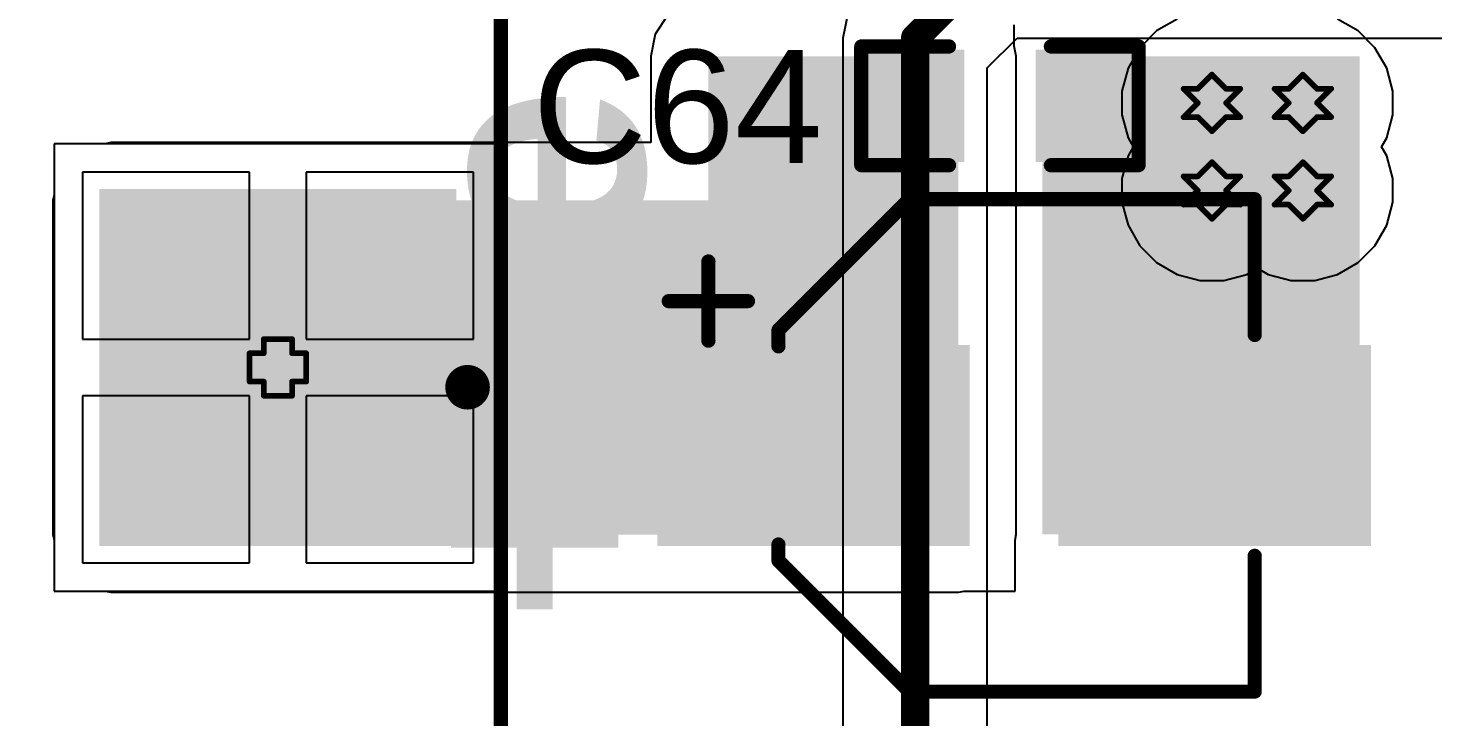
# Model space of a CAD drawing. Header units: inches. Extents: x -3 to 5437, y -3 to 5435.
# Drawn here: x 6.85 to 19.45, y 65.99 to 72.17 of the extents above; entities that cross this region are included whole.
import ezdxf

# ---------------------------------------------------------------- set-up
doc = ezdxf.new("R2010")
doc.units = ezdxf.units.IN
for name, color, linetype in [('Bottom Layer', 5, 'Continuous'), ('Bottom Solder', 6, 'Continuous'), ('Drill Drawing', 1, 'Continuous'), ('GND', 16, 'Continuous'), ('Multi-Layer', 9, 'Continuous'), ('Pad Holes', 156, 'Continuous'), ('PWR', 76, 'Continuous'), ('Top Layer', 1, 'Continuous'), ('Top Overlay', 2, 'Continuous'), ('Top Paste', 8, 'Continuous'), ('Top Solder', 216, 'Continuous'), ('Via Holes', 16, 'Continuous')]:
    doc.layers.add(name, color=color, linetype=linetype)
doc.styles.add('Arial', font='', dxfattribs={"height": 0.2})
doc.styles.add('Arial_Bold', font='', dxfattribs={"height": 0.2})
doc.styles.get('Arial').set_extended_font_data('Arial')
doc.styles.get('Arial_Bold').set_extended_font_data('Arial', bold=True)

# ---------------------------------------------------------------- blocks, each defined once
blk = doc.blocks.new('C__0603_138')
at = {"layer": 'Top Layer'}
for points in [[(-0.381, 0.445), (-0.381, -0.445), (-1.143, -0.445), (-1.143, 0.445)], [(1.143, 0.445), (1.143, -0.445), (0.381, -0.445), (0.381, 0.445)]]:
    blk.add_hatch(color=1, dxfattribs=at).paths.add_polyline_path(points)
at = {"layer": 'Top Paste'}
for points in [[(-0.381, 0.445), (-0.381, -0.445), (-1.143, -0.445), (-1.143, 0.445)], [(1.143, 0.445), (1.143, -0.445), (0.381, -0.445), (0.381, 0.445)]]:
    blk.add_hatch(color=8, dxfattribs=at).paths.add_polyline_path(points)
at = {"layer": 'Top Solder'}
for points in [[(-0.321, 0.504), (-0.321, -0.504), (-1.203, -0.504), (-1.203, 0.504)], [(1.203, 0.504), (1.203, -0.504), (0.321, -0.504), (0.321, 0.504)]]:
    blk.add_hatch(color=216, dxfattribs=at).paths.add_polyline_path(points)
at = {"layer": 'Top Overlay'}
for points in [[(-1.245, -0.533, 0.127, 0.127, 0), (-1.245, 0.533, 0.127, 0.127, 0)], [(-1.245, 0.533, 0.127, 0.127, 0), (-0.457, 0.533, 0.127, 0.127, 0)], [(0.457, 0.533, 0.127, 0.127, 0), (1.245, 0.533, 0.127, 0.127, 0)], [(1.245, -0.533, 0.127, 0.127, 0), (1.245, 0.533, 0.127, 0.127, 0)], [(-1.245, -0.533, 0.127, 0.127, 0), (-0.457, -0.533, 0.127, 0.127, 0)], [(0.457, -0.533, 0.127, 0.127, 0), (1.245, -0.533, 0.127, 0.127, 0)]]:
    blk.add_lwpolyline(points, format="xyseb", dxfattribs=at)
for points in [[(-1.276, 0.533, 0.0635, 0.0635, 1), (-1.213, 0.533, 0.0635, 0.0635, 1)], [(-1.276, 0.533, 0.0635, 0.0635, 1), (-1.213, 0.533, 0.0635, 0.0635, 1)], [(-0.489, 0.533, 0.0635, 0.0635, 1), (-0.425, 0.533, 0.0635, 0.0635, 1)], [(0.425, 0.533, 0.0635, 0.0635, 1), (0.489, 0.533, 0.0635, 0.0635, 1)], [(1.213, 0.533, 0.0635, 0.0635, 1), (1.276, 0.533, 0.0635, 0.0635, 1)], [(1.213, 0.533, 0.0635, 0.0635, 1), (1.276, 0.533, 0.0635, 0.0635, 1)], [(-1.276, -0.533, 0.0635, 0.0635, 1), (-1.213, -0.533, 0.0635, 0.0635, 1)], [(-1.276, -0.533, 0.0635, 0.0635, 1), (-1.213, -0.533, 0.0635, 0.0635, 1)], [(-0.489, -0.533, 0.0635, 0.0635, 1), (-0.425, -0.533, 0.0635, 0.0635, 1)], [(0.425, -0.533, 0.0635, 0.0635, 1), (0.489, -0.533, 0.0635, 0.0635, 1)], [(1.213, -0.533, 0.0635, 0.0635, 1), (1.276, -0.533, 0.0635, 0.0635, 1)], [(1.213, -0.533, 0.0635, 0.0635, 1), (1.276, -0.533, 0.0635, 0.0635, 1)]]:
    blk.add_lwpolyline(points, format="xyseb", close=True, dxfattribs=at)
blk = doc.blocks.new('TBP01R1_508_02BE_336')
at = {"layer": 'Bottom Layer'}
blk.add_hatch(color=5, dxfattribs=at).paths.add_polyline_path([(-4.04, 1.5), (-1.04, 1.5), (-1.04, -1.5), (-4.04, -1.5)])
h = blk.add_hatch(color=5, dxfattribs=at)
edge = h.paths.add_edge_path()
edge.add_arc((2.54, 0), 1.5, 0, 360)
at = {"layer": 'Bottom Solder'}
blk.add_hatch(color=6, dxfattribs=at).paths.add_polyline_path([(-4.142, 1.602), (-0.938, 1.602), (-0.938, -1.602), (-4.142, -1.602)])
h = blk.add_hatch(color=6, dxfattribs=at)
edge = h.paths.add_edge_path()
edge.add_arc((2.54, 0), 1.602, 0, 360)
at = {"layer": 'GND'}
blk.add_hatch(color=16, dxfattribs=at).paths.add_polyline_path([(-4.04, 1.5), (-1.04, 1.5), (-1.04, -1.5), (-4.04, -1.5)])
h = blk.add_hatch(color=16, dxfattribs=at)
edge = h.paths.add_edge_path()
edge.add_arc((2.54, 0), 1.5, 0, 360)
at = {"layer": 'Multi-Layer'}
blk.add_hatch(color=9, dxfattribs=at).paths.add_polyline_path([(-4.04, 1.5), (-1.04, 1.5), (-1.04, -1.5), (-4.04, -1.5)])
h = blk.add_hatch(color=9, dxfattribs=at)
edge = h.paths.add_edge_path()
edge.add_arc((2.54, 0), 1.5, 0, 360)
at = {"layer": 'Pad Holes'}
h = blk.add_hatch(color=7, dxfattribs=at)
edge = h.paths.add_edge_path()
edge.add_arc((-2.54, 0), 0.85, 0, 360)
h = blk.add_hatch(color=7, dxfattribs=at)
edge = h.paths.add_edge_path()
edge.add_arc((2.54, 0), 0.85, 0, 360)
at = {"layer": 'PWR'}
blk.add_hatch(color=76, dxfattribs=at).paths.add_polyline_path([(-4.04, 1.5), (-1.04, 1.5), (-1.04, -1.5), (-4.04, -1.5)])
h = blk.add_hatch(color=76, dxfattribs=at)
edge = h.paths.add_edge_path()
edge.add_arc((2.54, 0), 1.5, 0, 360)
at = {"layer": 'Top Layer'}
blk.add_hatch(color=1, dxfattribs=at).paths.add_polyline_path([(-4.04, 1.5), (-1.04, 1.5), (-1.04, -1.5), (-4.04, -1.5)])
h = blk.add_hatch(color=1, dxfattribs=at)
edge = h.paths.add_edge_path()
edge.add_arc((2.54, 0), 1.5, 0, 360)
at = {"layer": 'Top Solder'}
blk.add_hatch(color=216, dxfattribs=at).paths.add_polyline_path([(-4.142, 1.602), (-0.938, 1.602), (-0.938, -1.602), (-4.142, -1.602)])
h = blk.add_hatch(color=216, dxfattribs=at)
edge = h.paths.add_edge_path()
edge.add_arc((2.54, 0), 1.602, 0, 360)
at = {"layer": 'Top Overlay'}
for points in [[(-5.88, 10, 0.127, 0.127, 0), (5.88, 10, 0.127, 0.127, 0)], [(-5.88, 10, 0.127, 0.127, 0), (-5.88, -2, 0.127, 0.127, 0)], [(5.88, 10, 0.127, 0.127, 0), (5.88, -2, 0.127, 0.127, 0)], [(-3.683, 8.611, 0.254, 0.254, 0), (-3.2, 8.128, 0.254, 0.254, 0)], [(-1.905, 8.611, 0.254, 0.254, 0), (-2.388, 8.128, 0.254, 0.254, 0)], [(1.397, 8.611, 0.254, 0.254, 0), (1.88, 8.128, 0.254, 0.254, 0)], [(1.397, 8.611, 0.254, 0.254, 0), (1.88, 8.128, 0.254, 0.254, 0)], [(3.175, 8.611, 0.254, 0.254, 0), (2.692, 8.128, 0.254, 0.254, 0)], [(3.175, 8.611, 0.254, 0.254, 0), (2.692, 8.128, 0.254, 0.254, 0)], [(-3.2, 8.128, 0.254, 0.254, 0), (-2.388, 8.128, 0.254, 0.254, 0)], [(1.88, 8.128, 0.254, 0.254, 0), (2.692, 8.128, 0.254, 0.254, 0)], [(1.88, 8.128, 0.254, 0.254, 0), (2.692, 8.128, 0.254, 0.254, 0)], [(-5.88, -2, 0.127, 0.127, 0), (5.88, -2, 0.127, 0.127, 0)]]:
    blk.add_lwpolyline(points, format="xyseb", dxfattribs=at)
for points in [[(-5.912, 10, 0.0635, 0.0635, 1), (-5.848, 10, 0.0635, 0.0635, 1)], [(-5.912, 10, 0.0635, 0.0635, 1), (-5.848, 10, 0.0635, 0.0635, 1)], [(5.848, 10, 0.0635, 0.0635, 1), (5.912, 10, 0.0635, 0.0635, 1)], [(5.848, 10, 0.0635, 0.0635, 1), (5.912, 10, 0.0635, 0.0635, 1)], [(-3.747, 8.611, 0.127, 0.127, 1), (-3.619, 8.611, 0.127, 0.127, 1)], [(-1.968, 8.611, 0.127, 0.127, 1), (-1.841, 8.611, 0.127, 0.127, 1)], [(1.333, 8.611, 0.127, 0.127, 1), (1.46, 8.611, 0.127, 0.127, 1)], [(1.333, 8.611, 0.127, 0.127, 1), (1.46, 8.611, 0.127, 0.127, 1)], [(3.111, 8.611, 0.127, 0.127, 1), (3.239, 8.611, 0.127, 0.127, 1)], [(3.111, 8.611, 0.127, 0.127, 1), (3.239, 8.611, 0.127, 0.127, 1)], [(-3.264, 8.128, 0.127, 0.127, 1), (-3.137, 8.128, 0.127, 0.127, 1)], [(-3.264, 8.128, 0.127, 0.127, 1), (-3.137, 8.128, 0.127, 0.127, 1)], [(-2.451, 8.128, 0.127, 0.127, 1), (-2.324, 8.128, 0.127, 0.127, 1)], [(-2.451, 8.128, 0.127, 0.127, 1), (-2.324, 8.128, 0.127, 0.127, 1)], [(1.816, 8.128, 0.127, 0.127, 1), (1.943, 8.128, 0.127, 0.127, 1)], [(1.816, 8.128, 0.127, 0.127, 1), (1.943, 8.128, 0.127, 0.127, 1)], [(1.816, 8.128, 0.127, 0.127, 1), (1.943, 8.128, 0.127, 0.127, 1)], [(1.816, 8.128, 0.127, 0.127, 1), (1.943, 8.128, 0.127, 0.127, 1)], [(2.629, 8.128, 0.127, 0.127, 1), (2.756, 8.128, 0.127, 0.127, 1)], [(2.629, 8.128, 0.127, 0.127, 1), (2.756, 8.128, 0.127, 0.127, 1)], [(2.629, 8.128, 0.127, 0.127, 1), (2.756, 8.128, 0.127, 0.127, 1)], [(2.629, 8.128, 0.127, 0.127, 1), (2.756, 8.128, 0.127, 0.127, 1)], [(-2.618, -1.702, 0.2, 0.2, 1), (-2.818, -1.702, 0.2, 0.2, 1)], [(-2.868, -1.702, 0.1, 0.1, 1), (-2.768, -1.702, 0.1, 0.1, 1)], [(-2.668, -1.702, 0.1, 0.1, 1), (-2.568, -1.702, 0.1, 0.1, 1)], [(-5.912, -2, 0.0635, 0.0635, 1), (-5.848, -2, 0.0635, 0.0635, 1)], [(-5.912, -2, 0.0635, 0.0635, 1), (-5.848, -2, 0.0635, 0.0635, 1)], [(5.848, -2, 0.0635, 0.0635, 1), (5.912, -2, 0.0635, 0.0635, 1)], [(5.848, -2, 0.0635, 0.0635, 1), (5.912, -2, 0.0635, 0.0635, 1)]]:
    blk.add_lwpolyline(points, format="xyseb", close=True, dxfattribs=at)
blk = doc.blocks.new('RVT1E100M0405__371')
at = {"layer": 'Top Layer'}
for points in [[(-3.1, 0.8), (-0.5, 0.8), (-0.5, -0.8), (-3.1, -0.8)], [(0.5, 0.8), (3.1, 0.8), (3.1, -0.8), (0.5, -0.8)]]:
    blk.add_hatch(color=1, dxfattribs=at).paths.add_polyline_path(points)
at = {"layer": 'Top Paste'}
for points in [[(-3.1, 0.8), (-0.5, 0.8), (-0.5, -0.8), (-3.1, -0.8)], [(0.5, 0.8), (3.1, 0.8), (3.1, -0.8), (0.5, -0.8)]]:
    blk.add_hatch(color=8, dxfattribs=at).paths.add_polyline_path(points)
at = {"layer": 'Top Solder'}
for points in [[(-3.202, 0.902), (-0.398, 0.902), (-0.398, -0.902), (-3.202, -0.902)], [(0.398, 0.902), (3.202, 0.902), (3.202, -0.902), (0.398, -0.902)]]:
    blk.add_hatch(color=216, dxfattribs=at).paths.add_polyline_path(points)
at = {"layer": 'Top Overlay'}
for points in [[(-2.115, 1.035, 0.127, 0.127, 0), (-0.94, 2.21, 0.127, 0.127, 0)], [(-0.94, 2.21, 0.127, 0.127, 0), (2.159, 2.21, 0.127, 0.127, 0)], [(2.159, 0.991, 0.127, 0.127, 0), (2.159, 2.21, 0.127, 0.127, 0)], [(-2.743, 0.94, 0.127, 0.127, 0), (-2.743, 1.651, 0.127, 0.127, 0)], [(-3.099, 1.295, 0.127, 0.127, 0), (-2.388, 1.295, 0.127, 0.127, 0)], [(-2.115, 0.889, 0.127, 0.127, 0), (-2.115, 1.035, 0.127, 0.127, 0)], [(-2.115, -1.035, 0.127, 0.127, 0), (-2.115, -0.889, 0.127, 0.127, 0)], [(-2.115, -1.035, 0.127, 0.127, 0), (-0.94, -2.21, 0.127, 0.127, 0)], [(2.159, -2.21, 0.127, 0.127, 0), (2.159, -0.991, 0.127, 0.127, 0)], [(-0.94, -2.21, 0.127, 0.127, 0), (2.159, -2.21, 0.127, 0.127, 0)]]:
    blk.add_lwpolyline(points, format="xyseb", dxfattribs=at)
for points in [[(-0.972, 2.21, 0.0635, 0.0635, 1), (-0.908, 2.21, 0.0635, 0.0635, 1)], [(-0.972, 2.21, 0.0635, 0.0635, 1), (-0.908, 2.21, 0.0635, 0.0635, 1)], [(2.127, 2.21, 0.0635, 0.0635, 1), (2.191, 2.21, 0.0635, 0.0635, 1)], [(2.127, 2.21, 0.0635, 0.0635, 1), (2.191, 2.21, 0.0635, 0.0635, 1)], [(-2.775, 1.651, 0.0635, 0.0635, 1), (-2.711, 1.651, 0.0635, 0.0635, 1)], [(-3.131, 1.295, 0.0635, 0.0635, 1), (-3.067, 1.295, 0.0635, 0.0635, 1)], [(-2.419, 1.295, 0.0635, 0.0635, 1), (-2.356, 1.295, 0.0635, 0.0635, 1)], [(-2.146, 1.035, 0.0635, 0.0635, 1), (-2.083, 1.035, 0.0635, 0.0635, 1)], [(-2.146, 1.035, 0.0635, 0.0635, 1), (-2.083, 1.035, 0.0635, 0.0635, 1)], [(2.127, 0.991, 0.0635, 0.0635, 1), (2.191, 0.991, 0.0635, 0.0635, 1)], [(-2.775, 0.94, 0.0635, 0.0635, 1), (-2.711, 0.94, 0.0635, 0.0635, 1)], [(-2.146, 0.889, 0.0635, 0.0635, 1), (-2.083, 0.889, 0.0635, 0.0635, 1)], [(-2.146, -0.889, 0.0635, 0.0635, 1), (-2.083, -0.889, 0.0635, 0.0635, 1)], [(-2.146, -1.035, 0.0635, 0.0635, 1), (-2.083, -1.035, 0.0635, 0.0635, 1)], [(-2.146, -1.035, 0.0635, 0.0635, 1), (-2.083, -1.035, 0.0635, 0.0635, 1)], [(2.127, -0.991, 0.0635, 0.0635, 1), (2.191, -0.991, 0.0635, 0.0635, 1)], [(-0.972, -2.21, 0.0635, 0.0635, 1), (-0.908, -2.21, 0.0635, 0.0635, 1)], [(-0.972, -2.21, 0.0635, 0.0635, 1), (-0.908, -2.21, 0.0635, 0.0635, 1)], [(2.127, -2.21, 0.0635, 0.0635, 1), (2.191, -2.21, 0.0635, 0.0635, 1)], [(2.127, -2.21, 0.0635, 0.0635, 1), (2.191, -2.21, 0.0635, 0.0635, 1)]]:
    blk.add_lwpolyline(points, format="xyseb", close=True, dxfattribs=at)

msp = doc.modelspace()

# ---------------------------------------------------------------- hatches: boundary and pattern name
at = {"layer": 'Bottom Layer'}
h = msp.add_hatch(color=5, dxfattribs=at)
edge = h.paths.add_edge_path()
edge.add_arc((17.472, 71.502), 0.3, 0, 360)
h = msp.add_hatch(color=5, dxfattribs=at)
edge = h.paths.add_edge_path()
edge.add_arc((18.288, 71.502), 0.3, 0, 360)
h = msp.add_hatch(color=5, dxfattribs=at)
edge = h.paths.add_edge_path()
edge.add_arc((17.472, 70.716), 0.3, 0, 360)
h = msp.add_hatch(color=5, dxfattribs=at)
edge = h.paths.add_edge_path()
edge.add_arc((18.288, 70.716), 0.3, 0, 360)
at = {"layer": 'GND'}
h = msp.add_hatch(color=16, dxfattribs=at)
edge = h.paths.add_edge_path()
edge.add_arc((17.472, 71.502), 0.3, 0, 360)
h = msp.add_hatch(color=16, dxfattribs=at)
edge = h.paths.add_edge_path()
edge.add_arc((18.288, 71.502), 0.3, 0, 360)
h = msp.add_hatch(color=16, dxfattribs=at)
edge = h.paths.add_edge_path()
edge.add_arc((17.472, 70.716), 0.3, 0, 360)
h = msp.add_hatch(color=16, dxfattribs=at)
edge = h.paths.add_edge_path()
edge.add_arc((18.288, 70.716), 0.3, 0, 360)
at = {"layer": 'PWR'}
h = msp.add_hatch(color=76, dxfattribs=at)
edge = h.paths.add_edge_path()
edge.add_arc((17.472, 71.502), 0.3, 0, 360)
h = msp.add_hatch(color=76, dxfattribs=at)
edge = h.paths.add_edge_path()
edge.add_arc((18.288, 71.502), 0.3, 0, 360)
h = msp.add_hatch(color=76, dxfattribs=at)
edge = h.paths.add_edge_path()
edge.add_arc((17.472, 70.716), 0.3, 0, 360)
h = msp.add_hatch(color=76, dxfattribs=at)
edge = h.paths.add_edge_path()
edge.add_arc((18.288, 70.716), 0.3, 0, 360)
at = {"layer": 'Top Layer'}
for points in [[(12.954, 69.129), (15.197, 69.129), (15.197, 71.921), (12.954, 71.921)], [(15.951, 67.629), (18.797, 67.629), (18.797, 71.921), (15.951, 71.921)], [(7.591, 67.628), (15.197, 67.628), (15.197, 70.628), (7.591, 70.628)]]:
    msp.add_hatch(color=1, dxfattribs=at).paths.add_polyline_path(points)
h = msp.add_hatch(color=1, dxfattribs=at)
edge = h.paths.add_edge_path()
edge.add_arc((17.472, 71.502), 0.3, 0, 360)
h = msp.add_hatch(color=1, dxfattribs=at)
edge = h.paths.add_edge_path()
edge.add_arc((18.288, 71.502), 0.3, 0, 360)
h = msp.add_hatch(color=1, dxfattribs=at)
edge = h.paths.add_edge_path()
edge.add_arc((17.472, 70.716), 0.3, 0, 360)
h = msp.add_hatch(color=1, dxfattribs=at)
edge = h.paths.add_edge_path()
edge.add_arc((18.288, 70.716), 0.3, 0, 360)
at = {"layer": 'Via Holes'}
h = msp.add_hatch(color=7, dxfattribs=at)
edge = h.paths.add_edge_path()
edge.add_arc((17.472, 71.502), 0.15, 0, 360)
h = msp.add_hatch(color=7, dxfattribs=at)
edge = h.paths.add_edge_path()
edge.add_arc((18.288, 71.502), 0.15, 0, 360)
h = msp.add_hatch(color=7, dxfattribs=at)
edge = h.paths.add_edge_path()
edge.add_arc((17.472, 70.716), 0.15, 0, 360)
h = msp.add_hatch(color=7, dxfattribs=at)
edge = h.paths.add_edge_path()
edge.add_arc((18.288, 70.716), 0.15, 0, 360)

# ---------------------------------------------------------------- linework, layer by layer
at = {"layer": 'Bottom Layer'}
for p, q in [((14.21, 72.331), (14.161, 72.084)), ((14.161, 72.084), (14.161, 61.339)), ((15.456, 71.816), (15.724, 72.084)), ((15.724, 72.084), (38.835, 72.084)), ((15.456, 61.339), (15.456, 71.816)), ((11.099, 71.136), (7.083, 71.136)), ((7.083, 71.136), (7.083, 67.12)), ((11.099, 67.12), (11.099, 71.136)), ((7.083, 67.12), (11.099, 67.12))]:
    msp.add_line(p, q, dxfattribs=at)
for points in [[(14.808, 72.084, 0.254, 0.254, 0), (15.456, 72.731, 0.254, 0.254, 0)], [(14.808, 60.844, 0.254, 0.254, 0), (14.808, 72.084, 0.254, 0.254, 0)]]:
    msp.add_lwpolyline(points, format="xyseb", dxfattribs=at)
msp.add_lwpolyline([(14.745, 72.084, 0.127, 0.127, 1), (14.872, 72.084, 0.127, 0.127, 1)], format="xyseb", close=True, dxfattribs=at)
msp.add_lwpolyline([(14.745, 72.084, 0.127, 0.127, 1), (14.872, 72.084, 0.127, 0.127, 1)], format="xyseb", close=True, dxfattribs=at)
at = {"layer": 'Drill Drawing'}
for points in [[(17.345, 71.629, 0.0508, 0.0508, 0), (17.472, 71.756, 0.0508, 0.0508, 0)], [(17.472, 71.756, 0.0508, 0.0508, 0), (17.599, 71.629, 0.0508, 0.0508, 0)], [(18.161, 71.629, 0.0508, 0.0508, 0), (18.288, 71.756, 0.0508, 0.0508, 0)], [(18.288, 71.756, 0.0508, 0.0508, 0), (18.415, 71.629, 0.0508, 0.0508, 0)], [(17.218, 71.629, 0.0508, 0.0508, 0), (17.345, 71.502, 0.0508, 0.0508, 0)], [(17.218, 71.629, 0.0508, 0.0508, 0), (17.345, 71.629, 0.0508, 0.0508, 0)], [(17.599, 71.629, 0.0508, 0.0508, 0), (17.726, 71.629, 0.0508, 0.0508, 0)], [(17.599, 71.502, 0.0508, 0.0508, 0), (17.726, 71.629, 0.0508, 0.0508, 0)], [(18.034, 71.629, 0.0508, 0.0508, 0), (18.161, 71.502, 0.0508, 0.0508, 0)], [(18.034, 71.629, 0.0508, 0.0508, 0), (18.161, 71.629, 0.0508, 0.0508, 0)], [(18.415, 71.629, 0.0508, 0.0508, 0), (18.542, 71.629, 0.0508, 0.0508, 0)], [(18.415, 71.502, 0.0508, 0.0508, 0), (18.542, 71.629, 0.0508, 0.0508, 0)], [(17.218, 71.375, 0.0508, 0.0508, 0), (17.345, 71.502, 0.0508, 0.0508, 0)], [(17.599, 71.502, 0.0508, 0.0508, 0), (17.726, 71.375, 0.0508, 0.0508, 0)], [(18.034, 71.375, 0.0508, 0.0508, 0), (18.161, 71.502, 0.0508, 0.0508, 0)], [(18.415, 71.502, 0.0508, 0.0508, 0), (18.542, 71.375, 0.0508, 0.0508, 0)], [(17.218, 71.375, 0.0508, 0.0508, 0), (17.345, 71.375, 0.0508, 0.0508, 0)], [(17.345, 71.375, 0.0508, 0.0508, 0), (17.472, 71.248, 0.0508, 0.0508, 0)], [(17.472, 71.248, 0.0508, 0.0508, 0), (17.599, 71.375, 0.0508, 0.0508, 0)], [(17.599, 71.375, 0.0508, 0.0508, 0), (17.726, 71.375, 0.0508, 0.0508, 0)], [(18.034, 71.375, 0.0508, 0.0508, 0), (18.161, 71.375, 0.0508, 0.0508, 0)], [(18.161, 71.375, 0.0508, 0.0508, 0), (18.288, 71.248, 0.0508, 0.0508, 0)], [(18.288, 71.248, 0.0508, 0.0508, 0), (18.415, 71.375, 0.0508, 0.0508, 0)], [(18.415, 71.375, 0.0508, 0.0508, 0), (18.542, 71.375, 0.0508, 0.0508, 0)], [(17.345, 70.843, 0.0508, 0.0508, 0), (17.472, 70.97, 0.0508, 0.0508, 0)], [(17.472, 70.97, 0.0508, 0.0508, 0), (17.599, 70.843, 0.0508, 0.0508, 0)], [(18.161, 70.843, 0.0508, 0.0508, 0), (18.288, 70.97, 0.0508, 0.0508, 0)], [(18.288, 70.97, 0.0508, 0.0508, 0), (18.415, 70.843, 0.0508, 0.0508, 0)], [(17.218, 70.843, 0.0508, 0.0508, 0), (17.345, 70.716, 0.0508, 0.0508, 0)], [(17.218, 70.843, 0.0508, 0.0508, 0), (17.345, 70.843, 0.0508, 0.0508, 0)], [(17.599, 70.843, 0.0508, 0.0508, 0), (17.726, 70.843, 0.0508, 0.0508, 0)], [(17.599, 70.716, 0.0508, 0.0508, 0), (17.726, 70.843, 0.0508, 0.0508, 0)], [(18.034, 70.843, 0.0508, 0.0508, 0), (18.161, 70.716, 0.0508, 0.0508, 0)], [(18.034, 70.843, 0.0508, 0.0508, 0), (18.161, 70.843, 0.0508, 0.0508, 0)], [(18.415, 70.843, 0.0508, 0.0508, 0), (18.542, 70.843, 0.0508, 0.0508, 0)], [(18.415, 70.716, 0.0508, 0.0508, 0), (18.542, 70.843, 0.0508, 0.0508, 0)], [(17.218, 70.589, 0.0508, 0.0508, 0), (17.345, 70.716, 0.0508, 0.0508, 0)], [(17.599, 70.716, 0.0508, 0.0508, 0), (17.726, 70.589, 0.0508, 0.0508, 0)], [(18.034, 70.589, 0.0508, 0.0508, 0), (18.161, 70.716, 0.0508, 0.0508, 0)], [(18.415, 70.716, 0.0508, 0.0508, 0), (18.542, 70.589, 0.0508, 0.0508, 0)], [(17.218, 70.589, 0.0508, 0.0508, 0), (17.345, 70.589, 0.0508, 0.0508, 0)], [(17.345, 70.589, 0.0508, 0.0508, 0), (17.472, 70.462, 0.0508, 0.0508, 0)], [(17.472, 70.462, 0.0508, 0.0508, 0), (17.599, 70.589, 0.0508, 0.0508, 0)], [(17.599, 70.589, 0.0508, 0.0508, 0), (17.726, 70.589, 0.0508, 0.0508, 0)], [(18.034, 70.589, 0.0508, 0.0508, 0), (18.161, 70.589, 0.0508, 0.0508, 0)], [(18.161, 70.589, 0.0508, 0.0508, 0), (18.288, 70.462, 0.0508, 0.0508, 0)], [(18.288, 70.462, 0.0508, 0.0508, 0), (18.415, 70.589, 0.0508, 0.0508, 0)], [(18.415, 70.589, 0.0508, 0.0508, 0), (18.542, 70.589, 0.0508, 0.0508, 0)], [(8.964, 69.255, 0.0508, 0.0508, 0), (8.964, 69.382, 0.0508, 0.0508, 0)], [(8.964, 69.382, 0.0508, 0.0508, 0), (9.218, 69.382, 0.0508, 0.0508, 0)], [(9.218, 69.255, 0.0508, 0.0508, 0), (9.218, 69.382, 0.0508, 0.0508, 0)], [(8.837, 69.001, 0.0508, 0.0508, 0), (8.837, 69.255, 0.0508, 0.0508, 0)], [(8.837, 69.255, 0.0508, 0.0508, 0), (8.964, 69.255, 0.0508, 0.0508, 0)], [(9.218, 69.255, 0.0508, 0.0508, 0), (9.345, 69.255, 0.0508, 0.0508, 0)], [(9.345, 69.001, 0.0508, 0.0508, 0), (9.345, 69.255, 0.0508, 0.0508, 0)], [(8.837, 69.001, 0.0508, 0.0508, 0), (8.964, 69.001, 0.0508, 0.0508, 0)], [(8.964, 68.874, 0.0508, 0.0508, 0), (8.964, 69.001, 0.0508, 0.0508, 0)], [(9.218, 69.001, 0.0508, 0.0508, 0), (9.345, 69.001, 0.0508, 0.0508, 0)], [(9.218, 68.874, 0.0508, 0.0508, 0), (9.218, 69.001, 0.0508, 0.0508, 0)], [(8.964, 68.874, 0.0508, 0.0508, 0), (9.218, 68.874, 0.0508, 0.0508, 0)]]:
    msp.add_lwpolyline(points, format="xyseb", dxfattribs=at)
for points in [[(17.459, 71.756, 0.0254, 0.0254, 1), (17.485, 71.756, 0.0254, 0.0254, 1)], [(17.459, 71.756, 0.0254, 0.0254, 1), (17.485, 71.756, 0.0254, 0.0254, 1)], [(18.275, 71.756, 0.0254, 0.0254, 1), (18.301, 71.756, 0.0254, 0.0254, 1)], [(18.275, 71.756, 0.0254, 0.0254, 1), (18.301, 71.756, 0.0254, 0.0254, 1)], [(17.205, 71.629, 0.0254, 0.0254, 1), (17.231, 71.629, 0.0254, 0.0254, 1)], [(17.205, 71.629, 0.0254, 0.0254, 1), (17.231, 71.629, 0.0254, 0.0254, 1)], [(17.332, 71.629, 0.0254, 0.0254, 1), (17.358, 71.629, 0.0254, 0.0254, 1)], [(17.332, 71.629, 0.0254, 0.0254, 1), (17.358, 71.629, 0.0254, 0.0254, 1)], [(17.586, 71.629, 0.0254, 0.0254, 1), (17.612, 71.629, 0.0254, 0.0254, 1)], [(17.586, 71.629, 0.0254, 0.0254, 1), (17.612, 71.629, 0.0254, 0.0254, 1)], [(17.713, 71.629, 0.0254, 0.0254, 1), (17.739, 71.629, 0.0254, 0.0254, 1)], [(17.713, 71.629, 0.0254, 0.0254, 1), (17.739, 71.629, 0.0254, 0.0254, 1)], [(18.021, 71.629, 0.0254, 0.0254, 1), (18.047, 71.629, 0.0254, 0.0254, 1)], [(18.021, 71.629, 0.0254, 0.0254, 1), (18.047, 71.629, 0.0254, 0.0254, 1)], [(18.148, 71.629, 0.0254, 0.0254, 1), (18.174, 71.629, 0.0254, 0.0254, 1)], [(18.148, 71.629, 0.0254, 0.0254, 1), (18.174, 71.629, 0.0254, 0.0254, 1)], [(18.402, 71.629, 0.0254, 0.0254, 1), (18.428, 71.629, 0.0254, 0.0254, 1)], [(18.402, 71.629, 0.0254, 0.0254, 1), (18.428, 71.629, 0.0254, 0.0254, 1)], [(18.529, 71.629, 0.0254, 0.0254, 1), (18.555, 71.629, 0.0254, 0.0254, 1)], [(18.529, 71.629, 0.0254, 0.0254, 1), (18.555, 71.629, 0.0254, 0.0254, 1)], [(17.332, 71.502, 0.0254, 0.0254, 1), (17.358, 71.502, 0.0254, 0.0254, 1)], [(17.332, 71.502, 0.0254, 0.0254, 1), (17.358, 71.502, 0.0254, 0.0254, 1)], [(17.586, 71.502, 0.0254, 0.0254, 1), (17.612, 71.502, 0.0254, 0.0254, 1)], [(17.586, 71.502, 0.0254, 0.0254, 1), (17.612, 71.502, 0.0254, 0.0254, 1)], [(18.148, 71.502, 0.0254, 0.0254, 1), (18.174, 71.502, 0.0254, 0.0254, 1)], [(18.148, 71.502, 0.0254, 0.0254, 1), (18.174, 71.502, 0.0254, 0.0254, 1)], [(18.402, 71.502, 0.0254, 0.0254, 1), (18.428, 71.502, 0.0254, 0.0254, 1)], [(18.402, 71.502, 0.0254, 0.0254, 1), (18.428, 71.502, 0.0254, 0.0254, 1)], [(17.205, 71.375, 0.0254, 0.0254, 1), (17.231, 71.375, 0.0254, 0.0254, 1)], [(17.205, 71.375, 0.0254, 0.0254, 1), (17.231, 71.375, 0.0254, 0.0254, 1)], [(17.332, 71.375, 0.0254, 0.0254, 1), (17.358, 71.375, 0.0254, 0.0254, 1)], [(17.332, 71.375, 0.0254, 0.0254, 1), (17.358, 71.375, 0.0254, 0.0254, 1)], [(17.586, 71.375, 0.0254, 0.0254, 1), (17.612, 71.375, 0.0254, 0.0254, 1)], [(17.586, 71.375, 0.0254, 0.0254, 1), (17.612, 71.375, 0.0254, 0.0254, 1)], [(17.713, 71.375, 0.0254, 0.0254, 1), (17.739, 71.375, 0.0254, 0.0254, 1)], [(17.713, 71.375, 0.0254, 0.0254, 1), (17.739, 71.375, 0.0254, 0.0254, 1)], [(18.021, 71.375, 0.0254, 0.0254, 1), (18.047, 71.375, 0.0254, 0.0254, 1)], [(18.021, 71.375, 0.0254, 0.0254, 1), (18.047, 71.375, 0.0254, 0.0254, 1)], [(18.148, 71.375, 0.0254, 0.0254, 1), (18.174, 71.375, 0.0254, 0.0254, 1)], [(18.148, 71.375, 0.0254, 0.0254, 1), (18.174, 71.375, 0.0254, 0.0254, 1)], [(18.402, 71.375, 0.0254, 0.0254, 1), (18.428, 71.375, 0.0254, 0.0254, 1)], [(18.402, 71.375, 0.0254, 0.0254, 1), (18.428, 71.375, 0.0254, 0.0254, 1)], [(18.529, 71.375, 0.0254, 0.0254, 1), (18.555, 71.375, 0.0254, 0.0254, 1)], [(18.529, 71.375, 0.0254, 0.0254, 1), (18.555, 71.375, 0.0254, 0.0254, 1)], [(17.459, 71.248, 0.0254, 0.0254, 1), (17.485, 71.248, 0.0254, 0.0254, 1)], [(17.459, 71.248, 0.0254, 0.0254, 1), (17.485, 71.248, 0.0254, 0.0254, 1)], [(18.275, 71.248, 0.0254, 0.0254, 1), (18.301, 71.248, 0.0254, 0.0254, 1)], [(18.275, 71.248, 0.0254, 0.0254, 1), (18.301, 71.248, 0.0254, 0.0254, 1)], [(17.459, 70.97, 0.0254, 0.0254, 1), (17.485, 70.97, 0.0254, 0.0254, 1)], [(17.459, 70.97, 0.0254, 0.0254, 1), (17.485, 70.97, 0.0254, 0.0254, 1)], [(18.275, 70.97, 0.0254, 0.0254, 1), (18.301, 70.97, 0.0254, 0.0254, 1)], [(18.275, 70.97, 0.0254, 0.0254, 1), (18.301, 70.97, 0.0254, 0.0254, 1)], [(17.205, 70.843, 0.0254, 0.0254, 1), (17.231, 70.843, 0.0254, 0.0254, 1)], [(17.205, 70.843, 0.0254, 0.0254, 1), (17.231, 70.843, 0.0254, 0.0254, 1)], [(17.332, 70.843, 0.0254, 0.0254, 1), (17.358, 70.843, 0.0254, 0.0254, 1)], [(17.332, 70.843, 0.0254, 0.0254, 1), (17.358, 70.843, 0.0254, 0.0254, 1)], [(17.586, 70.843, 0.0254, 0.0254, 1), (17.612, 70.843, 0.0254, 0.0254, 1)], [(17.586, 70.843, 0.0254, 0.0254, 1), (17.612, 70.843, 0.0254, 0.0254, 1)], [(17.713, 70.843, 0.0254, 0.0254, 1), (17.739, 70.843, 0.0254, 0.0254, 1)], [(17.713, 70.843, 0.0254, 0.0254, 1), (17.739, 70.843, 0.0254, 0.0254, 1)], [(18.021, 70.843, 0.0254, 0.0254, 1), (18.047, 70.843, 0.0254, 0.0254, 1)], [(18.021, 70.843, 0.0254, 0.0254, 1), (18.047, 70.843, 0.0254, 0.0254, 1)], [(18.148, 70.843, 0.0254, 0.0254, 1), (18.174, 70.843, 0.0254, 0.0254, 1)], [(18.148, 70.843, 0.0254, 0.0254, 1), (18.174, 70.843, 0.0254, 0.0254, 1)], [(18.402, 70.843, 0.0254, 0.0254, 1), (18.428, 70.843, 0.0254, 0.0254, 1)], [(18.402, 70.843, 0.0254, 0.0254, 1), (18.428, 70.843, 0.0254, 0.0254, 1)], [(18.529, 70.843, 0.0254, 0.0254, 1), (18.555, 70.843, 0.0254, 0.0254, 1)], [(18.529, 70.843, 0.0254, 0.0254, 1), (18.555, 70.843, 0.0254, 0.0254, 1)], [(17.332, 70.716, 0.0254, 0.0254, 1), (17.358, 70.716, 0.0254, 0.0254, 1)], [(17.332, 70.716, 0.0254, 0.0254, 1), (17.358, 70.716, 0.0254, 0.0254, 1)], [(17.586, 70.716, 0.0254, 0.0254, 1), (17.612, 70.716, 0.0254, 0.0254, 1)], [(17.586, 70.716, 0.0254, 0.0254, 1), (17.612, 70.716, 0.0254, 0.0254, 1)], [(18.148, 70.716, 0.0254, 0.0254, 1), (18.174, 70.716, 0.0254, 0.0254, 1)], [(18.148, 70.716, 0.0254, 0.0254, 1), (18.174, 70.716, 0.0254, 0.0254, 1)], [(18.402, 70.716, 0.0254, 0.0254, 1), (18.428, 70.716, 0.0254, 0.0254, 1)], [(18.402, 70.716, 0.0254, 0.0254, 1), (18.428, 70.716, 0.0254, 0.0254, 1)], [(17.205, 70.589, 0.0254, 0.0254, 1), (17.231, 70.589, 0.0254, 0.0254, 1)], [(17.205, 70.589, 0.0254, 0.0254, 1), (17.231, 70.589, 0.0254, 0.0254, 1)], [(17.332, 70.589, 0.0254, 0.0254, 1), (17.358, 70.589, 0.0254, 0.0254, 1)], [(17.332, 70.589, 0.0254, 0.0254, 1), (17.358, 70.589, 0.0254, 0.0254, 1)], [(17.586, 70.589, 0.0254, 0.0254, 1), (17.612, 70.589, 0.0254, 0.0254, 1)], [(17.586, 70.589, 0.0254, 0.0254, 1), (17.612, 70.589, 0.0254, 0.0254, 1)], [(17.713, 70.589, 0.0254, 0.0254, 1), (17.739, 70.589, 0.0254, 0.0254, 1)], [(17.713, 70.589, 0.0254, 0.0254, 1), (17.739, 70.589, 0.0254, 0.0254, 1)], [(18.021, 70.589, 0.0254, 0.0254, 1), (18.047, 70.589, 0.0254, 0.0254, 1)], [(18.021, 70.589, 0.0254, 0.0254, 1), (18.047, 70.589, 0.0254, 0.0254, 1)], [(18.148, 70.589, 0.0254, 0.0254, 1), (18.174, 70.589, 0.0254, 0.0254, 1)], [(18.148, 70.589, 0.0254, 0.0254, 1), (18.174, 70.589, 0.0254, 0.0254, 1)], [(18.402, 70.589, 0.0254, 0.0254, 1), (18.428, 70.589, 0.0254, 0.0254, 1)], [(18.402, 70.589, 0.0254, 0.0254, 1), (18.428, 70.589, 0.0254, 0.0254, 1)], [(18.529, 70.589, 0.0254, 0.0254, 1), (18.555, 70.589, 0.0254, 0.0254, 1)], [(18.529, 70.589, 0.0254, 0.0254, 1), (18.555, 70.589, 0.0254, 0.0254, 1)], [(17.459, 70.462, 0.0254, 0.0254, 1), (17.485, 70.462, 0.0254, 0.0254, 1)], [(17.459, 70.462, 0.0254, 0.0254, 1), (17.485, 70.462, 0.0254, 0.0254, 1)], [(18.275, 70.462, 0.0254, 0.0254, 1), (18.301, 70.462, 0.0254, 0.0254, 1)], [(18.275, 70.462, 0.0254, 0.0254, 1), (18.301, 70.462, 0.0254, 0.0254, 1)], [(8.951, 69.382, 0.0254, 0.0254, 1), (8.977, 69.382, 0.0254, 0.0254, 1)], [(8.951, 69.382, 0.0254, 0.0254, 1), (8.977, 69.382, 0.0254, 0.0254, 1)], [(9.205, 69.382, 0.0254, 0.0254, 1), (9.231, 69.382, 0.0254, 0.0254, 1)], [(9.205, 69.382, 0.0254, 0.0254, 1), (9.231, 69.382, 0.0254, 0.0254, 1)], [(8.824, 69.255, 0.0254, 0.0254, 1), (8.85, 69.255, 0.0254, 0.0254, 1)], [(8.824, 69.255, 0.0254, 0.0254, 1), (8.85, 69.255, 0.0254, 0.0254, 1)], [(8.951, 69.255, 0.0254, 0.0254, 1), (8.977, 69.255, 0.0254, 0.0254, 1)], [(8.951, 69.255, 0.0254, 0.0254, 1), (8.977, 69.255, 0.0254, 0.0254, 1)], [(9.205, 69.255, 0.0254, 0.0254, 1), (9.231, 69.255, 0.0254, 0.0254, 1)], [(9.205, 69.255, 0.0254, 0.0254, 1), (9.231, 69.255, 0.0254, 0.0254, 1)], [(9.332, 69.255, 0.0254, 0.0254, 1), (9.358, 69.255, 0.0254, 0.0254, 1)], [(9.332, 69.255, 0.0254, 0.0254, 1), (9.358, 69.255, 0.0254, 0.0254, 1)], [(8.824, 69.001, 0.0254, 0.0254, 1), (8.85, 69.001, 0.0254, 0.0254, 1)], [(8.824, 69.001, 0.0254, 0.0254, 1), (8.85, 69.001, 0.0254, 0.0254, 1)], [(8.951, 69.001, 0.0254, 0.0254, 1), (8.977, 69.001, 0.0254, 0.0254, 1)], [(8.951, 69.001, 0.0254, 0.0254, 1), (8.977, 69.001, 0.0254, 0.0254, 1)], [(9.205, 69.001, 0.0254, 0.0254, 1), (9.231, 69.001, 0.0254, 0.0254, 1)], [(9.205, 69.001, 0.0254, 0.0254, 1), (9.231, 69.001, 0.0254, 0.0254, 1)], [(9.332, 69.001, 0.0254, 0.0254, 1), (9.358, 69.001, 0.0254, 0.0254, 1)], [(9.332, 69.001, 0.0254, 0.0254, 1), (9.358, 69.001, 0.0254, 0.0254, 1)], [(8.951, 68.874, 0.0254, 0.0254, 1), (8.977, 68.874, 0.0254, 0.0254, 1)], [(8.951, 68.874, 0.0254, 0.0254, 1), (8.977, 68.874, 0.0254, 0.0254, 1)], [(9.205, 68.874, 0.0254, 0.0254, 1), (9.231, 68.874, 0.0254, 0.0254, 1)], [(9.205, 68.874, 0.0254, 0.0254, 1), (9.231, 68.874, 0.0254, 0.0254, 1)]]:
    msp.add_lwpolyline(points, format="xyseb", close=True, dxfattribs=at)
at = {"layer": 'GND'}
for p, q in [((11.099, 71.136), (7.083, 71.136)), ((7.083, 71.136), (7.083, 67.12)), ((11.099, 67.12), (11.099, 71.136)), ((7.083, 67.12), (11.099, 67.12))]:
    msp.add_line(p, q, dxfattribs=at)
at = {"layer": 'PWR'}
for p, q in [((17.16, 72.255), (16.976, 72.148)), ((18.784, 72.148), (18.6, 72.255)), ((16.976, 72.148), (16.825, 71.998)), ((18.935, 71.998), (18.784, 72.148)), ((16.825, 71.998), (16.719, 71.814)), ((19.041, 71.814), (18.935, 71.998)), ((16.719, 71.814), (16.664, 71.608)), ((19.096, 71.608), (19.041, 71.814)), ((16.664, 71.608), (16.664, 71.395)), ((19.096, 71.395), (19.096, 71.608)), ((16.664, 71.395), (16.719, 71.19)), ((19.041, 71.19), (19.096, 71.395)), ((16.719, 71.19), (16.766, 71.109)), ((16.766, 71.109), (16.719, 71.028)), ((18.994, 71.109), (19.041, 71.19)), ((19.041, 71.028), (18.994, 71.109)), ((16.719, 71.028), (16.664, 70.823)), ((19.096, 70.823), (19.041, 71.028)), ((8.837, 70.882), (7.337, 70.882)), ((7.337, 70.882), (7.337, 69.382)), ((8.837, 69.382), (8.837, 70.882)), ((10.845, 70.882), (9.345, 70.882)), ((9.345, 70.882), (9.345, 69.382)), ((10.845, 69.382), (10.845, 70.882)), ((16.664, 70.823), (16.664, 70.61)), ((19.096, 70.61), (19.096, 70.823)), ((16.664, 70.61), (16.719, 70.404)), ((19.041, 70.404), (19.096, 70.61)), ((16.719, 70.404), (16.825, 70.22)), ((18.935, 70.22), (19.041, 70.404)), ((16.825, 70.22), (16.976, 70.07)), ((18.784, 70.07), (18.935, 70.22)), ((16.976, 70.07), (17.16, 69.963)), ((17.16, 69.963), (17.365, 69.908)), ((17.578, 69.908), (17.784, 69.963)), ((17.784, 69.963), (17.88, 70.019)), ((17.88, 70.019), (17.976, 69.963)), ((17.976, 69.963), (18.182, 69.908)), ((18.394, 69.908), (18.6, 69.963)), ((18.6, 69.963), (18.784, 70.07)), ((17.365, 69.908), (17.578, 69.908)), ((18.182, 69.908), (18.394, 69.908)), ((7.337, 69.382), (8.837, 69.382)), ((9.345, 69.382), (10.845, 69.382)), ((8.837, 68.874), (7.337, 68.874)), ((7.337, 68.874), (7.337, 67.374)), ((8.837, 67.374), (8.837, 68.874)), ((10.845, 68.874), (9.345, 68.874)), ((9.345, 68.874), (9.345, 67.374)), ((10.845, 67.374), (10.845, 68.874)), ((7.337, 67.374), (8.837, 67.374)), ((9.345, 67.374), (10.845, 67.374))]:
    msp.add_line(p, q, dxfattribs=at)
at = {"layer": 'Top Layer'}
for p, q in [((12.588, 72.287), (12.475, 72.119)), ((12.475, 72.119), (12.436, 71.921)), ((15.697, 72.011), (15.697, 72.202)), ((15.715, 71.921), (15.697, 72.011)), ((12.436, 71.921), (12.436, 71.146)), ((15.715, 70.628), (15.715, 71.921)), ((7.541, 71.136), (7.083, 71.136)), ((7.083, 71.136), (7.083, 70.678)), ((7.591, 71.146), (7.541, 71.136)), ((12.436, 71.146), (7.591, 71.146)), ((7.083, 70.678), (7.073, 70.628)), ((7.073, 70.628), (7.073, 67.628)), ((15.715, 67.628), (15.715, 70.628)), ((7.073, 67.628), (7.083, 67.578)), ((7.083, 67.578), (7.083, 67.12)), ((15.705, 67.578), (15.715, 67.628)), ((15.705, 67.12), (15.705, 67.578)), ((7.083, 67.12), (7.541, 67.12)), ((7.541, 67.12), (7.591, 67.11)), ((7.591, 67.11), (15.197, 67.11)), ((15.197, 67.11), (15.25, 67.12)), ((15.25, 67.12), (15.705, 67.12))]:
    msp.add_line(p, q, dxfattribs=at)

# ---------------------------------------------------------------- block references
at = {"rotation": 90}
msp.add_blockref('TBP01R1_508_02BE_336', (9.091, 71.668), dxfattribs=at)
for name, p in [('C__0603_138', (15.57, 71.476)), ('RVT1E100M0405__371', (15.697, 68.428))]:
    msp.add_blockref(name, p)

# ---------------------------------------------------------------- texts
at = {"layer": 'Top Overlay', "style": 'Arial'}
msp.add_text('C64', height=1.016, dxfattribs=at).set_placement((11.376, 70.962))
at = {"layer": 'Top Overlay', "style": 'Arial_Bold'}
msp.add_text('+ve', height=2.032, rotation=90, dxfattribs=at).set_placement((12.377, 66.838))

doc.saveas('drawing.dxf')
